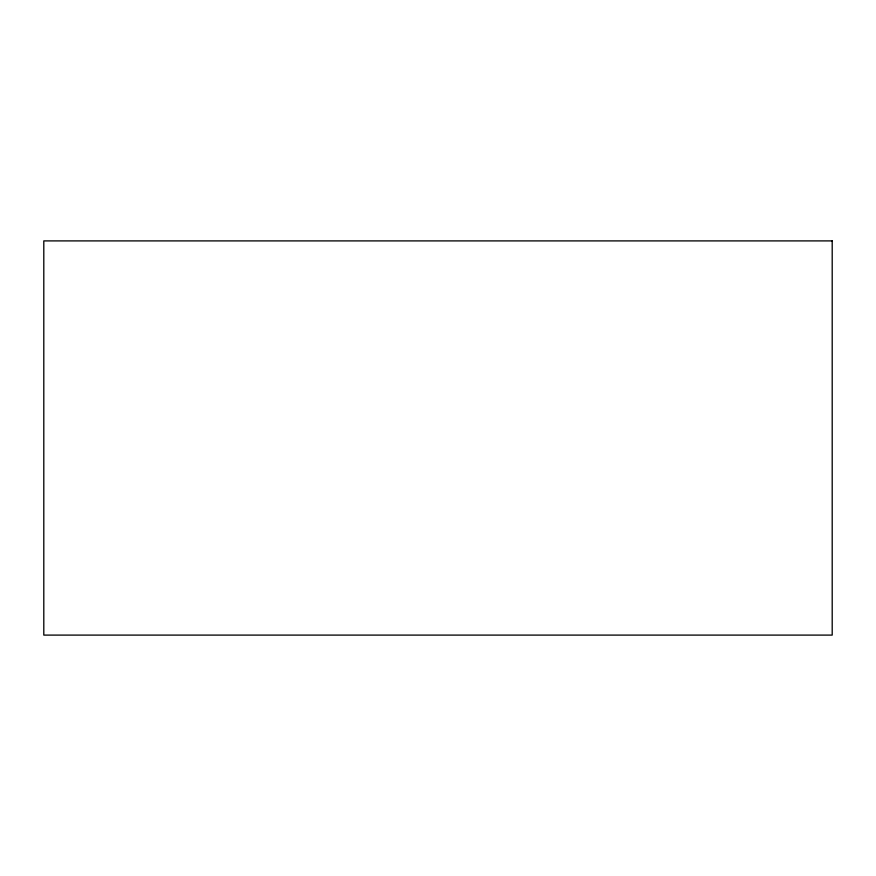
<?xml version="1.0" encoding="UTF-8"?>
<svg xmlns="http://www.w3.org/2000/svg" width="876" height="876" viewBox="0 0 876 876"><rect width="100%" height="100%" fill="white"/><g stroke="black" fill="none" stroke-linecap="round" stroke-linejoin="round"><path stroke-width="1.31" d="M832.2 240.9L43.8 240.9L43.8 635.1L832.2 635.1L832.2 240.9"/></g></svg>
